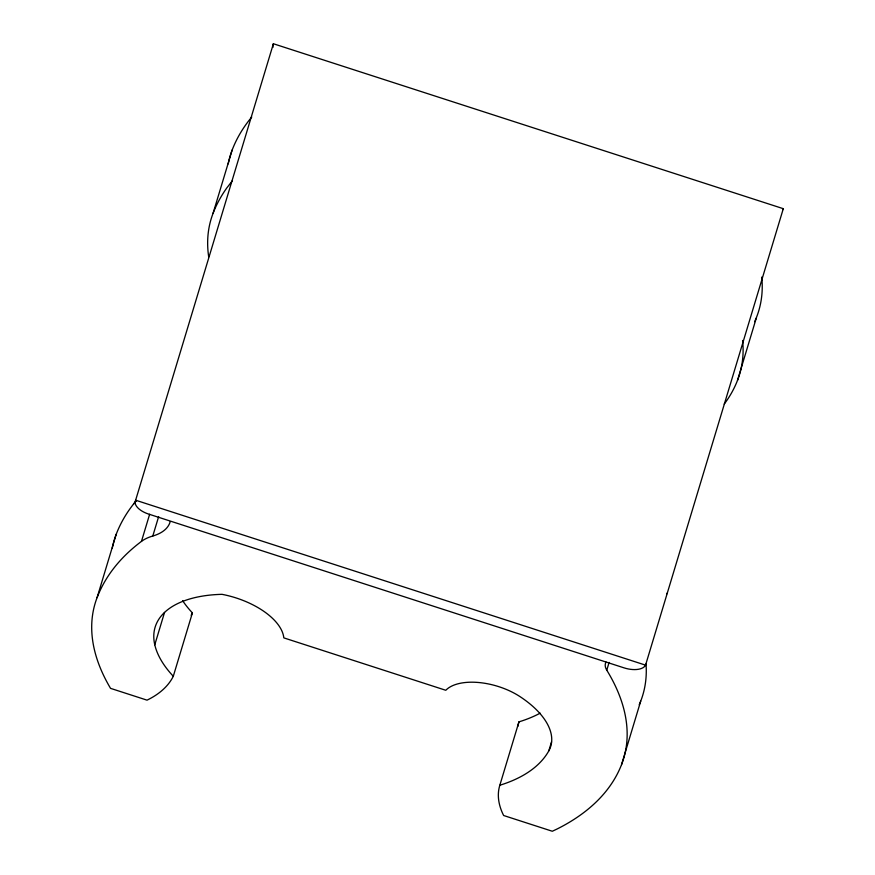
<?xml version="1.0" encoding="UTF-8"?>
<svg xmlns="http://www.w3.org/2000/svg" width="875" height="875" viewBox="0 0 875 875"><rect width="100%" height="100%" fill="white"/><g stroke="black" fill="none" stroke-linecap="round" stroke-linejoin="round"><path stroke-width="1.31" d="M182.58 600.611A128.778 65.22 16.8 0 0 192.412 612.894L173.294 676.266A151.408 76.672 16.8 0 1 147.033 700.153L110.545 688.352A314.562 159.305 16.8 0 1 97.092 597.625L116.222 534.253A421.695 213.555 16.8 0 1 135.778 501.298M208.688 256.812A314.562 159.305 16.8 0 1 213.041 213.391L232.17 150.008A421.695 213.555 16.8 0 1 251.737 117.064M135.636 500.205L273.383 43.75L783.3 208.688L645.553 665.142A19.184 9.713 16.8 0 1 623.995 667.844L148.487 514.03A17.052 8.63 16.8 0 1 135.636 500.205L645.553 665.142M97.092 597.625A421.695 213.555 16.8 0 1 141.455 541.395L149.647 514.238M141.455 541.395A62.245 31.522 16.8 0 1 152.797 536.014L158.648 516.622M173.294 676.266A128.778 65.22 16.8 0 1 154.777 644.788L164.533 612.445M646.023 663.95A318.85 161.47 16.8 0 1 640.686 701.214L621.556 764.586A365.881 185.292 16.8 0 1 556.85 829.117L552.311 831.25L503.65 815.511L502.797 813.772A126.098 63.853 16.8 0 1 499.833 785.236L518.952 721.864A189.077 95.758 16.8 0 0 540.181 713.147M499.833 785.236A189.077 95.758 16.8 0 0 548.8 750.892L551.534 741.836M621.556 764.586A318.85 161.47 16.8 0 0 606.769 670.173L609.109 662.408M724.216 404.097A365.881 185.292 16.8 0 0 737.505 380.352L756.634 316.969A318.85 161.47 16.8 0 0 761.742 277.08M232.477 180.655L226.756 188.005A421.695 213.555 16.8 0 0 213.041 213.391M273.033 47.294A17.052 8.63 16.8 0 1 273.383 43.75M783.3 208.688A19.184 9.713 16.8 0 1 782.589 209.737M667.341 592.922A19.184 9.713 16.8 0 1 666.63 593.983M228.233 163.855A314.562 159.305 16.8 0 1 232.17 150.008M756.164 318.161A365.881 185.292 16.8 0 1 754.655 321.694M742.613 340.462A318.85 161.47 16.8 0 1 737.505 380.352M133.503 504.098A340.9 172.638 16.8 0 1 136.358 500.839M154.777 644.788A119.634 60.583 16.8 0 1 222.009 594.333A60.714 30.745 16.8 0 1 283.806 637.875L445.791 690.277A49.503 25.069 16.8 0 1 520.078 696.664A88.462 44.8 16.8 0 1 548.8 750.892M112.284 548.089A314.562 159.305 16.8 0 1 116.222 534.253M640.686 701.214A365.881 185.292 16.8 0 1 639.22 704.758M606.769 670.173A24.511 12.414 16.8 0 1 606.047 662.047M170.188 521.653A58.855 29.805 16.8 0 1 152.797 536.014M192.412 612.894A151.408 76.672 16.8 0 1 191.133 615.278M517.913 726.283A126.098 63.853 16.8 0 1 518.952 721.864"/></g></svg>
